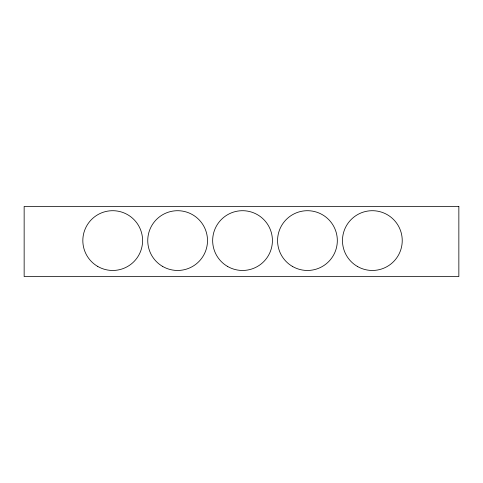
<?xml version="1.0" encoding="UTF-8"?>
<svg xmlns="http://www.w3.org/2000/svg" width="483" height="483" viewBox="0 0 483 483"><rect width="100%" height="100%" fill="white"/><g stroke="black" fill="none" stroke-linecap="round" stroke-linejoin="round"><path stroke-width="0.72" d="M458.85 206.44L24.15 206.44L24.15 276.56L458.85 276.56L458.85 206.44M357.414 266.459A29.88 29.88 0 0 0 402.236 240.582A29.88 29.88 0 0 0 357.414 214.706A29.88 29.88 0 0 0 357.414 266.459M97.771 266.459A29.88 29.88 0 0 0 142.594 240.582A29.88 29.88 0 0 0 97.771 214.706A29.88 29.88 0 0 0 97.771 266.459M227.596 266.459A29.88 29.88 0 0 0 272.418 240.582A29.88 29.88 0 0 0 227.596 214.706A29.88 29.88 0 0 0 227.596 266.459M162.686 266.459A29.88 29.88 0 0 0 207.503 240.582A29.88 29.88 0 0 0 162.686 214.706A29.88 29.88 0 0 0 162.686 266.459M292.505 266.459A29.88 29.88 0 0 0 337.327 240.582A29.88 29.88 0 0 0 292.505 214.706A29.88 29.88 0 0 0 292.505 266.459"/></g></svg>
